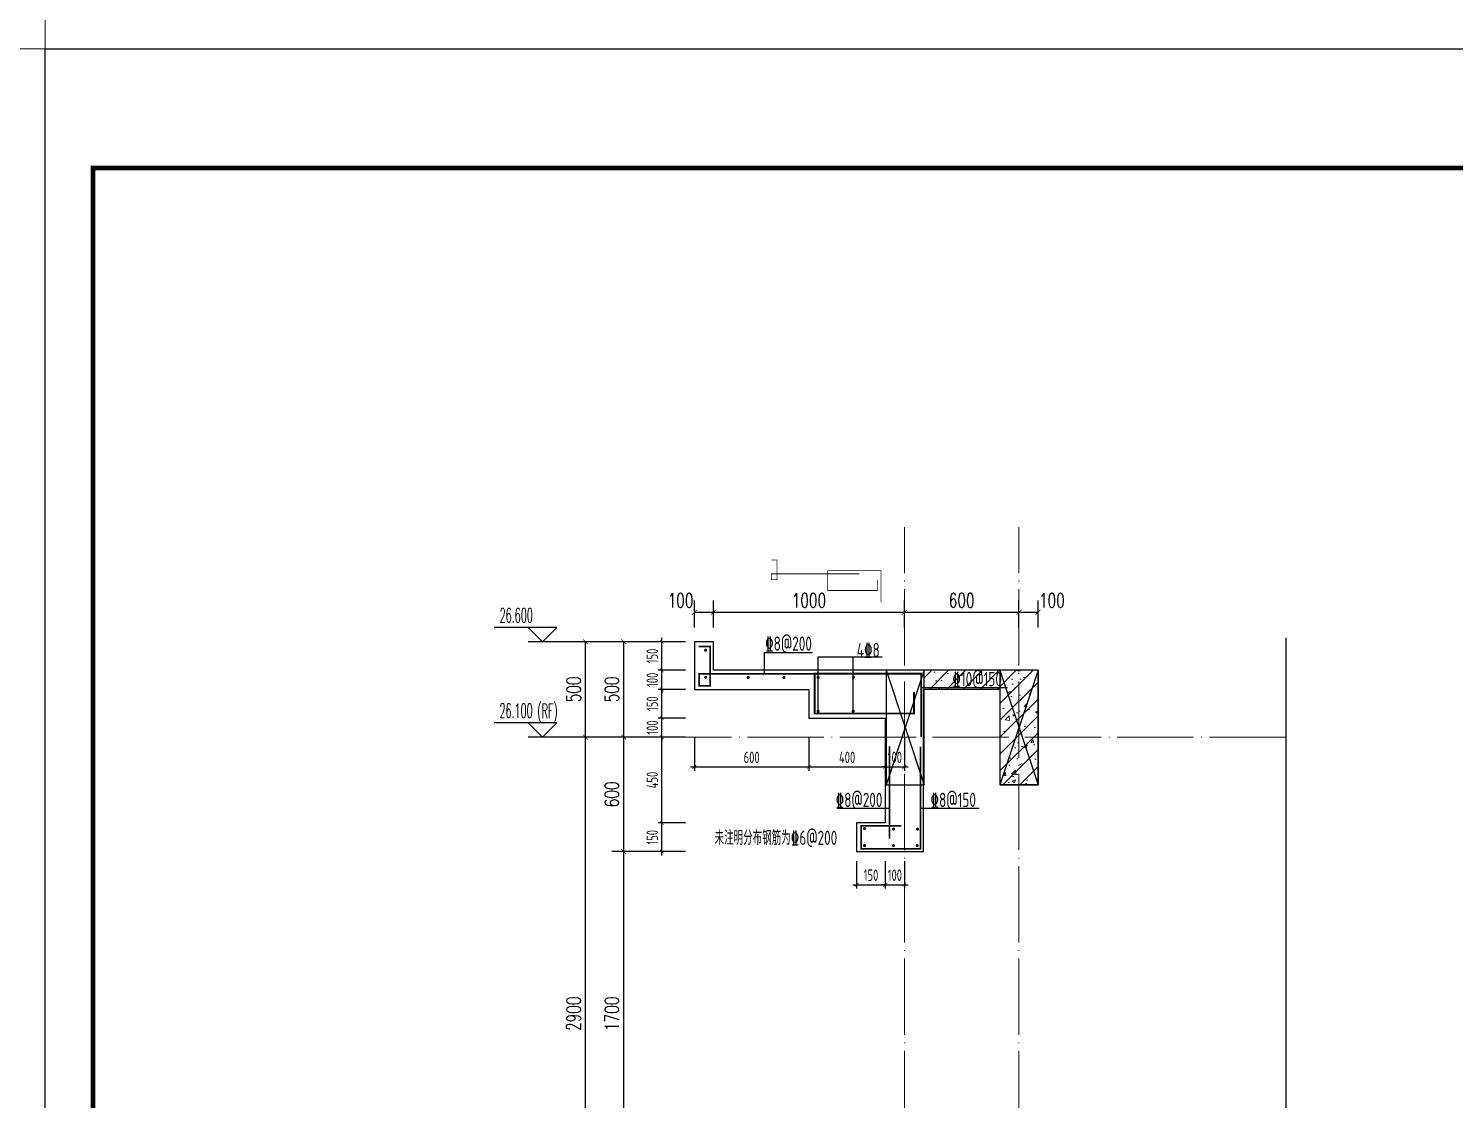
# Model space of a CAD drawing. Extents: x -668857 to 154266, y -275694 to 291306.
# Drawn here: x 370 to 7838, y 161700 to 167313 of the extents above; entities that cross this region are included whole.
import ezdxf

# ---------------------------------------------------------------- set-up
doc = ezdxf.new("R2010")
doc.units = 0
doc.header["$LTSCALE"] = 1000
doc.linetypes.add('DOTE', pattern=[2.42, 2, -0.2, 0.02, -0.2])
doc.layers.get('0').update_dxf_attribs({"linetype": 'CONTINUOUS'})
doc.layers.get('DEFPOINTS').update_dxf_attribs({"linetype": 'CONTINUOUS'})
for name, color, linetype in [('DIM', 2, 'CONTINUOUS'), ('DIM_ELEV', 3, 'CONTINUOUS'), ('DIM_SYMB', 3, 'CONTINUOUS'), ('PUB_DIM', 3, 'CONTINUOUS'), ('PUB_TEXT', 2, 'CONTINUOUS'), ('REIN', 6, 'CONTINUOUS'), ('S-大样-砼线', 7, 'CONTINUOUS'), ('S-引出线', 40, 'CONTINUOUS'), ('TEXT', 2, 'CONTINUOUS'), ('WALL', 5, 'CONTINUOUS'), ('yichutu', 7, 'CONTINUOUS')]:
    doc.layers.add(name, color=color, linetype=linetype)
for name, color, linetype, lineweight in [('DOTE', 19, 'DOTE', 9), ('PUB_HATCH', 8, 'CONTINUOUS', 9), ('图框', 9, 'CONTINUOUS', 18)]:
    doc.layers.add(name, color=color, linetype=linetype, lineweight=lineweight)
doc.styles.add('_TCH_DIM', font='SIMPLEX.shx', dxfattribs={"width": 0.7, "bigfont": 'GBCBIG.shx'})
doc.styles.add('_TCH_DIM_T3', font='SIMPLEX', dxfattribs={"width": 0.705882, "bigfont": 'GBCBIG'})
doc.styles.add('TSSD_DIMENSION', font='Tssdeng.shx', dxfattribs={"width": 0.7, "bigfont": 'tssdchn.shx'})
doc.styles.add('TSSD_REIN', font='tssdeng.shx', dxfattribs={"width": 0.7, "height": 300, "bigfont": 'tssdchn.shx'})
doc.dimstyles.new('_TCH_ARCH&&25', dxfattribs={"dimtxt": 74.375, "dimasz": 25, "dimexe": 62.5, "dimexo": 75, "dimgap": 25, "dimtad": 1, "dimdec": 0, "dimzin": 0, "dimdsep": 46, "dimtxsty": '_TCH_DIM_T3', "dimblk": 'ARCHTICK', "dimcen": 0.09, "dimclrt": 7, "dimazin": 0, "dimtfac": 1, "dimtdec": 0, "dimtix": 1, "dimtmove": 2, "dimatfit": 3, "dimldrblk": 'ARCHTICK', "dimfxl": 0, "dimtolj": 1, "dimtzin": 0, "dimarcsym": 0})
doc.dimstyles.new('TSSD_20_20', dxfattribs={"dimtxt": 60, "dimasz": 20, "dimexe": 20, "dimexo": 50, "dimgap": 20, "dimtad": 1, "dimdec": 0, "dimzin": 0, "dimdsep": 46, "dimtxsty": 'TSSD_DIMENSION', "dimblk": 'ARCHTICK', "dimblk1": 'ARCHTICK', "dimblk2": 'ARCHTICK', "dimcen": 0, "dimdle": 20, "dimclrt": 7, "dimadec": 0, "dimazin": 0, "dimtfac": 1, "dimtdec": 0, "dimtix": 1, "dimtmove": 2, "dimatfit": 3, "dimfxl": 0, "dimtolj": 1, "dimtzin": 0, "dimarcsym": 0})
pattern_1 = [(45, (-562273.49, 314642.066), (-44.194174, 44.194174), []), (50, (-562273.49, 314642.07), (179.315046, -15.688034), [18.75, -206.25]), (355, (-562273.49, 314642.07), (-34.687833, 188.048033), [15, -165]), (100.4514, (-562258.55, 314640.76), (144.627345, 172.359886), [15.93505, -175.28553]), (46.1842, (-562273.49, 314692.07), (266.81026, -41.37975), [28.125, -309.375]), (96.6356, (-562251.25, 314688.62), (233.66568, 243.52947), [23.90257, -262.92825]), (351.1842, (-562273.5, 314692.07), (233.66549, 243.52965), [22.5, -247.5]), (21, (-562248.49, 314679.57), (149.226763, -100.654723), [18.75, -206.25]), (326, (-562248.49, 314679.57), (60.828833, 181.28751), [15, -165]), (71.4514, (-562236.05, 314671.18), (210.055657, 80.632624), [15.93505, -175.28553]), (37.5, (-562273.49, 314642.066), (3.039964, 83.2234635), [0, -163, 0, -167.5, 0, -165.625]), (7.5, (-562273.49, 314642.07), (65.767384, 98.602928), [0, -95.5, 0, -159.25, 0, -63.125]), (327.5, (-562329.24, 314642.066), (133.455609, -5.638718), [0, -62.5, 0, -195, 0, -258.75]), (317.5, (-562354.24, 314642.07), (145.796542, 25.026246), [0, -81.25, 0, -129.5, 0, -183.75])]

# ---------------------------------------------------------------- blocks, each defined once
blk = doc.blocks.new('GFDDDDRG')
at = {"layer": '图框'}
blk.add_lwpolyline([(923310, -107437), (923310, -159999), (893610, -159999), (893610, -107437)], close=True, dxfattribs=at)
blk.add_lwpolyline([(923310, -107437), (923310, -159999), (893610, -159999), (893610, -107437)], close=True, dxfattribs=at)
at = {"layer": '图框', "const_width": 50}
blk.add_lwpolyline([(894110, -159499), (922810, -159499), (922810, -108687), (894110, -108687)], close=True, dxfattribs=at)
blk = doc.blocks.new('yct-1051-594-26275-14850-25-1002.0')
at = {"layer": 'yichutu', "color": 7}
blk.add_lwpolyline([(0, 0), (0, 14850), (26275, 14850), (26275, 0)], close=True, dxfattribs=at)
blk = doc.blocks.new('_ArchTick')
at = {"color": 0, "linetype": 'ByBlock', "const_width": 0.15}
blk.add_lwpolyline([(-0.5, -0.5), (0.5, 0.5)], dxfattribs=at)
blk = doc.blocks.new('*D2572')
at = {"layer": 'DEFPOINTS', "color": 0}
for p in [(4707.1, 162999), (4857.1, 162999), (4857.1, 162825.3)]:
    blk.add_point(p, dxfattribs=at)
at = {"layer": 'DIM', "color": 0, "lineweight": -2}
for p, q in [((4707.1, 162949), (4707.1, 162805.3)), ((4857.1, 162949), (4857.1, 162805.3)), ((4687.1, 162825.3), (4877.1, 162825.3))]:
    blk.add_line(p, q, dxfattribs=at)
at = {"layer": 'DIM', "color": 0, "lineweight": -2, "xscale": 20, "yscale": 20, "zscale": 20, "rotation": 180}
blk.add_blockref('_ArchTick', (4707.1, 162825.3), dxfattribs=at)
at = {"layer": 'DIM', "color": 0, "lineweight": -2, "xscale": 20, "yscale": 20, "zscale": 20}
blk.add_blockref('_ArchTick', (4857.1, 162825.3), dxfattribs=at)
at = {"layer": 'DIM', "color": 7, "insert": (4782.1, 162875.3), "char_height": 60, "attachment_point": 5, "style": 'TSSD_DIMENSION'}
blk.add_mtext('\\A1;150', dxfattribs=at)
blk = doc.blocks.new('*D2573')
at = {"layer": 'DEFPOINTS', "color": 0}
for p in [(4857.1, 162999), (4957.1, 162999), (4957.1, 162825.3)]:
    blk.add_point(p, dxfattribs=at)
at = {"layer": 'DIM', "color": 0, "lineweight": -2}
for p, q in [((4857.1, 162949), (4857.1, 162805.3)), ((4957.1, 162949), (4957.1, 162805.3)), ((4857.1, 162825.3), (4837.1, 162825.3)), ((4857.1, 162825.3), (4957.1, 162825.3)), ((4957.1, 162825.3), (4977.1, 162825.3))]:
    blk.add_line(p, q, dxfattribs=at)
at = {"layer": 'DIM', "color": 0, "lineweight": -2, "xscale": 20, "yscale": 20, "zscale": 20}
blk.add_blockref('_ArchTick', (4857.1, 162825.3), dxfattribs=at)
at = {"layer": 'DIM', "color": 0, "lineweight": -2, "xscale": 20, "yscale": 20, "zscale": 20, "rotation": 180}
blk.add_blockref('_ArchTick', (4957.1, 162825.3), dxfattribs=at)
at = {"layer": 'DIM', "color": 7, "insert": (4907.1, 162875.3), "char_height": 60, "attachment_point": 5, "style": 'TSSD_DIMENSION'}
blk.add_mtext('\\A1;100', dxfattribs=at)
blk = doc.blocks.new('*D2574')
at = {"layer": 'DEFPOINTS', "color": 0}
for p in [(3957.1, 164253.2), (3857.1, 164099), (3957.1, 164099)]:
    blk.add_point(p, dxfattribs=at)
at = {"layer": 'PUB_DIM', "color": 0, "lineweight": -2}
for p, q in [((3857.1, 164174), (3857.1, 164315.7)), ((3957.1, 164174), (3957.1, 164315.7)), ((3857.1, 164253.2), (3957.1, 164253.2))]:
    blk.add_line(p, q, dxfattribs=at)
at = {"layer": 'PUB_DIM', "color": 0, "lineweight": -2, "xscale": 25, "yscale": 25, "zscale": 25, "rotation": 180}
blk.add_blockref('_ArchTick', (3857.1, 164253.2), dxfattribs=at)
at = {"layer": 'PUB_DIM', "color": 0, "lineweight": -2, "xscale": 25, "yscale": 25, "zscale": 25}
blk.add_blockref('_ArchTick', (3957.1, 164253.2), dxfattribs=at)
at = {"layer": 'PUB_DIM', "color": 7, "insert": (3784.7, 164315.4), "char_height": 74.38, "attachment_point": 5, "style": '_TCH_DIM_T3'}
blk.add_mtext('\\A1;100', dxfattribs=at)
blk = doc.blocks.new('*D2575')
at = {"layer": 'DEFPOINTS', "color": 0}
for p in [(4957.1, 164253.2), (3957.1, 164099), (4957.1, 164099)]:
    blk.add_point(p, dxfattribs=at)
at = {"layer": 'PUB_DIM', "color": 0, "lineweight": -2}
for p, q in [((3957.1, 164174), (3957.1, 164315.7)), ((4957.1, 164174), (4957.1, 164315.7)), ((3957.1, 164253.2), (4957.1, 164253.2))]:
    blk.add_line(p, q, dxfattribs=at)
at = {"layer": 'PUB_DIM', "color": 0, "lineweight": -2, "xscale": 25, "yscale": 25, "zscale": 25, "rotation": 180}
blk.add_blockref('_ArchTick', (3957.1, 164253.2), dxfattribs=at)
at = {"layer": 'PUB_DIM', "color": 0, "lineweight": -2, "xscale": 25, "yscale": 25, "zscale": 25}
blk.add_blockref('_ArchTick', (4957.1, 164253.2), dxfattribs=at)
at = {"layer": 'PUB_DIM', "color": 7, "insert": (4457.1, 164315.4), "char_height": 74.38, "attachment_point": 5, "style": '_TCH_DIM_T3'}
blk.add_mtext('\\A1;1000', dxfattribs=at)
blk = doc.blocks.new('*D2576')
at = {"layer": 'DEFPOINTS', "color": 0}
for p in [(5557.1, 164253.2), (4957.1, 164099), (5557.1, 164099)]:
    blk.add_point(p, dxfattribs=at)
at = {"layer": 'PUB_DIM', "color": 0, "lineweight": -2}
for p, q in [((4957.1, 164174), (4957.1, 164315.7)), ((5557.1, 164174), (5557.1, 164315.7)), ((4957.1, 164253.2), (5557.1, 164253.2))]:
    blk.add_line(p, q, dxfattribs=at)
at = {"layer": 'PUB_DIM', "color": 0, "lineweight": -2, "xscale": 25, "yscale": 25, "zscale": 25, "rotation": 180}
blk.add_blockref('_ArchTick', (4957.1, 164253.2), dxfattribs=at)
at = {"layer": 'PUB_DIM', "color": 0, "lineweight": -2, "xscale": 25, "yscale": 25, "zscale": 25}
blk.add_blockref('_ArchTick', (5557.1, 164253.2), dxfattribs=at)
at = {"layer": 'PUB_DIM', "color": 7, "insert": (5257.1, 164315.4), "char_height": 74.38, "attachment_point": 5, "style": '_TCH_DIM_T3'}
blk.add_mtext('\\A1;600', dxfattribs=at)
blk = doc.blocks.new('*D2577')
at = {"layer": 'DEFPOINTS', "color": 0}
for p in [(5657.1, 164253.2), (5557.1, 164099), (5657.1, 164099)]:
    blk.add_point(p, dxfattribs=at)
at = {"layer": 'PUB_DIM', "color": 0, "lineweight": -2}
for p, q in [((5557.1, 164174), (5557.1, 164315.7)), ((5657.1, 164174), (5657.1, 164315.7)), ((5557.1, 164253.2), (5657.1, 164253.2))]:
    blk.add_line(p, q, dxfattribs=at)
at = {"layer": 'PUB_DIM', "color": 0, "lineweight": -2, "xscale": 25, "yscale": 25, "zscale": 25, "rotation": 180}
blk.add_blockref('_ArchTick', (5557.1, 164253.2), dxfattribs=at)
at = {"layer": 'PUB_DIM', "color": 0, "lineweight": -2, "xscale": 25, "yscale": 25, "zscale": 25}
blk.add_blockref('_ArchTick', (5657.1, 164253.2), dxfattribs=at)
at = {"layer": 'PUB_DIM', "color": 7, "insert": (5729.5, 164315.4), "char_height": 74.38, "attachment_point": 5, "style": '_TCH_DIM_T3'}
blk.add_mtext('\\A1;100', dxfattribs=at)
blk = doc.blocks.new('*D2578')
at = {"layer": 'DEFPOINTS', "color": 0}
for p in [(3857.1, 163649), (4457.1, 163649), (4457.1, 163442.6)]:
    blk.add_point(p, dxfattribs=at)
at = {"layer": 'DIM', "color": 0, "lineweight": -2}
for p, q in [((3857.1, 163599), (3857.1, 163422.6)), ((4457.1, 163599), (4457.1, 163422.6)), ((3837.1, 163442.6), (4477.1, 163442.6))]:
    blk.add_line(p, q, dxfattribs=at)
at = {"layer": 'DIM', "color": 0, "lineweight": -2, "xscale": 20, "yscale": 20, "zscale": 20, "rotation": 180}
blk.add_blockref('_ArchTick', (3857.1, 163442.6), dxfattribs=at)
at = {"layer": 'DIM', "color": 0, "lineweight": -2, "xscale": 20, "yscale": 20, "zscale": 20}
blk.add_blockref('_ArchTick', (4457.1, 163442.6), dxfattribs=at)
at = {"layer": 'DIM', "color": 7, "insert": (4157.1, 163492.6), "char_height": 60, "attachment_point": 5, "style": 'TSSD_DIMENSION'}
blk.add_mtext('\\A1;600', dxfattribs=at)
blk = doc.blocks.new('*D2579')
at = {"layer": 'DEFPOINTS', "color": 0}
for p in [(4457.1, 163649), (4857.1, 163649), (4857.1, 163442.6)]:
    blk.add_point(p, dxfattribs=at)
at = {"layer": 'DIM', "color": 0, "lineweight": -2}
for p, q in [((4457.1, 163599), (4457.1, 163422.6)), ((4857.1, 163599), (4857.1, 163422.6)), ((4437.1, 163442.6), (4877.1, 163442.6))]:
    blk.add_line(p, q, dxfattribs=at)
at = {"layer": 'DIM', "color": 0, "lineweight": -2, "xscale": 20, "yscale": 20, "zscale": 20, "rotation": 180}
blk.add_blockref('_ArchTick', (4457.1, 163442.6), dxfattribs=at)
at = {"layer": 'DIM', "color": 0, "lineweight": -2, "xscale": 20, "yscale": 20, "zscale": 20}
blk.add_blockref('_ArchTick', (4857.1, 163442.6), dxfattribs=at)
at = {"layer": 'DIM', "color": 7, "insert": (4657.1, 163492.6), "char_height": 60, "attachment_point": 5, "style": 'TSSD_DIMENSION'}
blk.add_mtext('\\A1;400', dxfattribs=at)
blk = doc.blocks.new('*D2580')
at = {"layer": 'DEFPOINTS', "color": 0}
for p in [(4857.1, 163649), (4957.1, 163649), (4957.1, 163442.6)]:
    blk.add_point(p, dxfattribs=at)
at = {"layer": 'DIM', "color": 0, "lineweight": -2}
for p, q in [((4857.1, 163599), (4857.1, 163422.6)), ((4957.1, 163599), (4957.1, 163422.6)), ((4857.1, 163442.6), (4837.1, 163442.6)), ((4857.1, 163442.6), (4957.1, 163442.6)), ((4957.1, 163442.6), (4977.1, 163442.6))]:
    blk.add_line(p, q, dxfattribs=at)
at = {"layer": 'DIM', "color": 0, "lineweight": -2, "xscale": 20, "yscale": 20, "zscale": 20}
blk.add_blockref('_ArchTick', (4857.1, 163442.6), dxfattribs=at)
at = {"layer": 'DIM', "color": 0, "lineweight": -2, "xscale": 20, "yscale": 20, "zscale": 20, "rotation": 180}
blk.add_blockref('_ArchTick', (4957.1, 163442.6), dxfattribs=at)
at = {"layer": 'DIM', "color": 7, "insert": (4907.1, 163492.6), "char_height": 60, "attachment_point": 5, "style": 'TSSD_DIMENSION'}
blk.add_mtext('\\A1;100', dxfattribs=at)
blk = doc.blocks.new('*D2583')
at = {"layer": 'DEFPOINTS', "color": 0}
for p in [(3686.9, 164099), (3861.5, 164099), (3861.5, 163949)]:
    blk.add_point(p, dxfattribs=at)
at = {"layer": 'DIM', "color": 0, "lineweight": -2}
for p, q in [((3811.5, 164099), (3666.9, 164099)), ((3686.9, 163929), (3686.9, 164119)), ((3811.5, 163949), (3666.9, 163949))]:
    blk.add_line(p, q, dxfattribs=at)
at = {"layer": 'DIM', "color": 0, "lineweight": -2, "xscale": 20, "yscale": 20, "zscale": 20}
for p, rotation in [((3686.9, 164099), 90), ((3686.9, 163949), 270)]:
    blk.add_blockref('_ArchTick', p, dxfattribs=dict(at, rotation=rotation))
at = {"layer": 'DIM', "color": 7, "insert": (3636.9, 164024), "char_height": 60, "attachment_point": 5, "rotation": 90, "style": 'TSSD_DIMENSION'}
blk.add_mtext('\\A1;150', dxfattribs=at)
blk = doc.blocks.new('*D2584')
at = {"layer": 'DEFPOINTS', "color": 0}
for p in [(3686.9, 163849), (3861.5, 163849), (3861.5, 163699)]:
    blk.add_point(p, dxfattribs=at)
at = {"layer": 'DIM', "color": 0, "lineweight": -2}
for p, q in [((3686.9, 163679), (3686.9, 163869)), ((3811.5, 163849), (3666.9, 163849)), ((3811.5, 163699), (3666.9, 163699))]:
    blk.add_line(p, q, dxfattribs=at)
at = {"layer": 'DIM', "color": 0, "lineweight": -2, "xscale": 20, "yscale": 20, "zscale": 20}
for p, rotation in [((3686.9, 163849), 90), ((3686.9, 163699), 270)]:
    blk.add_blockref('_ArchTick', p, dxfattribs=dict(at, rotation=rotation))
at = {"layer": 'DIM', "color": 7, "insert": (3636.9, 163774), "char_height": 60, "attachment_point": 5, "rotation": 90, "style": 'TSSD_DIMENSION'}
blk.add_mtext('\\A1;150', dxfattribs=at)
blk = doc.blocks.new('*D2585')
at = {"layer": 'DEFPOINTS', "color": 0}
for p in [(3686.9, 163699), (3861.5, 163699), (3861.5, 163599)]:
    blk.add_point(p, dxfattribs=at)
at = {"layer": 'DIM', "color": 0, "lineweight": -2}
for p, q in [((3686.9, 163699), (3686.9, 163719)), ((3811.5, 163699), (3666.9, 163699)), ((3686.9, 163599), (3686.9, 163699)), ((3811.5, 163599), (3666.9, 163599)), ((3686.9, 163599), (3686.9, 163579))]:
    blk.add_line(p, q, dxfattribs=at)
at = {"layer": 'DIM', "color": 0, "lineweight": -2, "xscale": 20, "yscale": 20, "zscale": 20}
for p, rotation in [((3686.9, 163699), 270), ((3686.9, 163599), 90)]:
    blk.add_blockref('_ArchTick', p, dxfattribs=dict(at, rotation=rotation))
at = {"layer": 'DIM', "color": 7, "insert": (3636.9, 163649), "char_height": 60, "attachment_point": 5, "rotation": 90, "style": 'TSSD_DIMENSION'}
blk.add_mtext('\\A1;100', dxfattribs=at)
blk = doc.blocks.new('*D2586')
at = {"layer": 'DEFPOINTS', "color": 0}
for p in [(3686.9, 163599), (3861.5, 163599), (3861.5, 163149)]:
    blk.add_point(p, dxfattribs=at)
at = {"layer": 'DIM', "color": 0, "lineweight": -2}
for p, q in [((3811.5, 163599), (3666.9, 163599)), ((3686.9, 163129), (3686.9, 163619)), ((3811.5, 163149), (3666.9, 163149))]:
    blk.add_line(p, q, dxfattribs=at)
at = {"layer": 'DIM', "color": 0, "lineweight": -2, "xscale": 20, "yscale": 20, "zscale": 20}
for p, rotation in [((3686.9, 163599), 90), ((3686.9, 163149), 270)]:
    blk.add_blockref('_ArchTick', p, dxfattribs=dict(at, rotation=rotation))
at = {"layer": 'DIM', "color": 7, "insert": (3636.9, 163374), "char_height": 60, "attachment_point": 5, "rotation": 90, "style": 'TSSD_DIMENSION'}
blk.add_mtext('\\A1;450', dxfattribs=at)
blk = doc.blocks.new('*D2587')
at = {"layer": 'DEFPOINTS', "color": 0}
for p in [(3686.9, 163149), (3861.5, 163149), (3861.5, 162999)]:
    blk.add_point(p, dxfattribs=at)
at = {"layer": 'DIM', "color": 0, "lineweight": -2}
for p, q in [((3811.5, 163149), (3666.9, 163149)), ((3686.9, 162979), (3686.9, 163169)), ((3811.5, 162999), (3666.9, 162999))]:
    blk.add_line(p, q, dxfattribs=at)
at = {"layer": 'DIM', "color": 0, "lineweight": -2, "xscale": 20, "yscale": 20, "zscale": 20}
for p, rotation in [((3686.9, 163149), 90), ((3686.9, 162999), 270)]:
    blk.add_blockref('_ArchTick', p, dxfattribs=dict(at, rotation=rotation))
at = {"layer": 'DIM', "color": 7, "insert": (3636.9, 163074), "char_height": 60, "attachment_point": 5, "rotation": 90, "style": 'TSSD_DIMENSION'}
blk.add_mtext('\\A1;150', dxfattribs=at)
blk = doc.blocks.new('*D2621')
at = {"layer": 'DEFPOINTS', "color": 0}
for p in [(3486.9, 162999), (3786.9, 162999), (3786.9, 161299)]:
    blk.add_point(p, dxfattribs=at)
at = {"layer": 'PUB_DIM', "color": 0, "lineweight": -2}
for p, q in [((3711.9, 162999), (3424.4, 162999)), ((3486.9, 161299), (3486.9, 162999)), ((3711.9, 161299), (3424.4, 161299))]:
    blk.add_line(p, q, dxfattribs=at)
at = {"layer": 'PUB_DIM', "color": 0, "lineweight": -2, "xscale": 25, "yscale": 25, "zscale": 25}
for p, rotation in [((3486.9, 162999), 90), ((3486.9, 161299), 270)]:
    blk.add_blockref('_ArchTick', p, dxfattribs=dict(at, rotation=rotation))
at = {"layer": 'PUB_DIM', "color": 7, "insert": (3424.7, 162149), "char_height": 74.38, "attachment_point": 5, "rotation": 90, "style": '_TCH_DIM_T3'}
blk.add_mtext('\\A1;1700', dxfattribs=at)
blk = doc.blocks.new('*D2622')
at = {"layer": 'DEFPOINTS', "color": 0}
for p in [(3486.9, 163599), (3786.9, 163599), (3786.9, 162999)]:
    blk.add_point(p, dxfattribs=at)
at = {"layer": 'PUB_DIM', "color": 0, "lineweight": -2}
for p, q in [((3711.9, 163599), (3424.4, 163599)), ((3486.9, 162999), (3486.9, 163599)), ((3711.9, 162999), (3424.4, 162999))]:
    blk.add_line(p, q, dxfattribs=at)
at = {"layer": 'PUB_DIM', "color": 0, "lineweight": -2, "xscale": 25, "yscale": 25, "zscale": 25}
for p, rotation in [((3486.9, 163599), 90), ((3486.9, 162999), 270)]:
    blk.add_blockref('_ArchTick', p, dxfattribs=dict(at, rotation=rotation))
at = {"layer": 'PUB_DIM', "color": 7, "insert": (3424.7, 163299), "char_height": 74.38, "attachment_point": 5, "rotation": 90, "style": '_TCH_DIM_T3'}
blk.add_mtext('\\A1;600', dxfattribs=at)
blk = doc.blocks.new('*D2623')
at = {"layer": 'DEFPOINTS', "color": 0}
for p in [(3486.9, 164099), (3786.9, 164099), (3786.9, 163599)]:
    blk.add_point(p, dxfattribs=at)
at = {"layer": 'PUB_DIM', "color": 0, "lineweight": -2}
for p, q in [((3711.9, 164099), (3424.4, 164099)), ((3486.9, 163599), (3486.9, 164099)), ((3711.9, 163599), (3424.4, 163599))]:
    blk.add_line(p, q, dxfattribs=at)
at = {"layer": 'PUB_DIM', "color": 0, "lineweight": -2, "xscale": 25, "yscale": 25, "zscale": 25}
for p, rotation in [((3486.9, 164099), 90), ((3486.9, 163599), 270)]:
    blk.add_blockref('_ArchTick', p, dxfattribs=dict(at, rotation=rotation))
at = {"layer": 'PUB_DIM', "color": 7, "insert": (3424.7, 163849), "char_height": 74.38, "attachment_point": 5, "rotation": 90, "style": '_TCH_DIM_T3'}
blk.add_mtext('\\A1;500', dxfattribs=at)
blk = doc.blocks.new('*D2630')
at = {"layer": 'DEFPOINTS', "color": 0}
for p in [(3286.9, 163599), (3786.9, 163599), (3786.9, 160699)]:
    blk.add_point(p, dxfattribs=at)
at = {"layer": 'PUB_DIM', "color": 0, "lineweight": -2}
for p, q in [((3711.9, 163599), (3224.4, 163599)), ((3286.9, 160699), (3286.9, 163599)), ((3711.9, 160699), (3224.4, 160699))]:
    blk.add_line(p, q, dxfattribs=at)
at = {"layer": 'PUB_DIM', "color": 0, "lineweight": -2, "xscale": 25, "yscale": 25, "zscale": 25}
for p, rotation in [((3286.9, 163599), 90), ((3286.9, 160699), 270)]:
    blk.add_blockref('_ArchTick', p, dxfattribs=dict(at, rotation=rotation))
at = {"layer": 'PUB_DIM', "color": 7, "insert": (3224.7, 162149), "char_height": 74.38, "attachment_point": 5, "rotation": 90, "style": '_TCH_DIM_T3'}
blk.add_mtext('\\A1;2900', dxfattribs=at)
blk = doc.blocks.new('*D2631')
at = {"layer": 'DEFPOINTS', "color": 0}
for p in [(3286.9, 164099), (3786.9, 164099), (3786.9, 163599)]:
    blk.add_point(p, dxfattribs=at)
at = {"layer": 'PUB_DIM', "color": 0, "lineweight": -2}
for p, q in [((3711.9, 164099), (3224.4, 164099)), ((3286.9, 163599), (3286.9, 164099)), ((3711.9, 163599), (3224.4, 163599))]:
    blk.add_line(p, q, dxfattribs=at)
at = {"layer": 'PUB_DIM', "color": 0, "lineweight": -2, "xscale": 25, "yscale": 25, "zscale": 25}
for p, rotation in [((3286.9, 164099), 90), ((3286.9, 163599), 270)]:
    blk.add_blockref('_ArchTick', p, dxfattribs=dict(at, rotation=rotation))
at = {"layer": 'PUB_DIM', "color": 7, "insert": (3224.7, 163849), "char_height": 74.38, "attachment_point": 5, "rotation": 90, "style": '_TCH_DIM_T3'}
blk.add_mtext('\\A1;500', dxfattribs=at)
blk = doc.blocks.new('A$C554E5645')
at = {"layer": 'REIN'}
for points in [[(382.1, 1518.4, 4.5, 4.5, 0), (412.4, 1518.4, 4.5, 4.5, 0), (412.4, 1415.2, 4.5, 4.5, 0), (383.2, 1415.2, 4.5, 4.5, 0), (383.2, 1446.3, 4.5, 4.5, 0), (843.2, 1446.3, 4.5, 4.5, 0)], [(2.2, 1065.9, 9, 9, 0), (62.7, 1065.9, 9, 9, 0), (62.7, 859.6, 9, 9, 0), (4.5, 859.6, 9, 9, 0), (4.5, 921.8, 9, 9, 0), (924.4, 921.8, 9, 9, 0)], [(1063.2, 125, 9, 9, 0), (854.1, 125, 9, 9, 0), (854.1, 4.5, 9, 9, 0), (1164.3, 4.5, 9, 9, 0), (1164.3, 539.4, 9, 9, 0)], [(1002.3, 542.3, 9, 9, 0), (1002.3, 57.2, 9, 9, 0)]]:
    blk.add_lwpolyline(points, format="xyseb", dxfattribs=at)
for points, const_width in [([(957.2, 1296.4), (957.2, 1462.6), (678, 1462.6), (678, 1358.4), (938.1, 1358.4), (938.1, 1414.8)], 4.5), ([(1168.1, 590.4), (1168.1, 922.8), (609.8, 922.8), (609.8, 714.5), (1130.1, 714.5), (1130.1, 827.2)], 9)]:
    blk.add_lwpolyline(points, dxfattribs=dict(at, const_width=const_width))
at = {"layer": 'REIN', "const_width": 8}
for points in [[(34.7, 1045.7, 1), (42.7, 1045.7, 1)], [(34.7, 903.2, 1), (42.7, 903.2, 1)], [(257.7, 903.2, 1), (265.7, 903.2, 1)], [(445.1, 903.2, 1), (453.1, 903.2, 1)], [(624.1, 903.2, 1), (632.1, 903.2, 1)], [(808.9, 903.2, 1), (816.9, 903.2, 1)], [(623.7, 725.8, 1), (631.7, 725.8, 1)], [(807.7, 725.8, 1), (815.7, 725.8, 1)], [(866.8, 110.6, 1), (874.8, 110.6, 1)], [(1018.7, 108, 1), (1026.7, 108, 1)], [(1144.8, 108, 1), (1152.8, 108, 1)], [(866.8, 21.8, 1), (874.8, 21.8, 1)], [(1018.7, 21.8, 1), (1026.7, 21.8, 1)], [(1142.4, 21.8, 1), (1150.4, 21.8, 1)]]:
    blk.add_lwpolyline(points, format="xyb", close=True, dxfattribs=at)
at = {"layer": 'S-大样-砼线'}
for p, q in [((984.3, 940.4), (1184.3, 340.3)), ((1184.3, 940.4), (984.3, 340.3))]:
    blk.add_line(p, q, dxfattribs=at)
blk.add_lwpolyline([(1184.3, 940.4), (984.3, 940.4), (984.3, 340.3), (1184.3, 340.3)], close=True, dxfattribs=at)
at = {"layer": 'S-引出线'}
for p, q in [((347.1, 921.8), (347.1, 1033.5)), ((347.1, 1033.5), (598.5, 1033.5)), ((627.7, 725.8), (627.7, 1010.5)), ((627.7, 1010.5), (963.3, 1010.5)), ((811.7, 725.8), (811.7, 1010.5)), ((726.4, 218.4), (1002.3, 218.4)), ((1164.3, 218.4), (1472, 218.4))]:
    blk.add_line(p, q, dxfattribs=at)
blk.add_lwpolyline([(1168.1, 849.5), (1619.3, 849.5)], dxfattribs=at)
at = {"layer": 'TEXT', "style": 'TSSD_REIN', "width": 0.7}
for s, p in [('%%1328@200', (350.3, 1042.7)), ('4%%1328', (830.4, 1009.4)), ('%%13210@150', (1331, 856.9)), ('%%1328@200', (719.6, 223.6)), ('%%1328@150', (1216.5, 223.6)), ('未注明分布钢筋为%%1326@200', (85.6, 25))]:
    blk.add_text(s, height=75, rotation=0, dxfattribs=at).set_placement(p)
blk = doc.blocks.new('*D3424')
at = {"layer": 'DEFPOINTS', "color": 0}
for p in [(3686.9, 163949), (3861.5, 163949), (3861.5, 163849)]:
    blk.add_point(p, dxfattribs=at)
at = {"layer": 'DIM', "color": 0, "lineweight": -2}
for p, q in [((3811.5, 163949), (3666.9, 163949)), ((3686.9, 163949), (3686.9, 163969)), ((3686.9, 163849), (3686.9, 163949)), ((3811.5, 163849), (3666.9, 163849)), ((3686.9, 163849), (3686.9, 163829))]:
    blk.add_line(p, q, dxfattribs=at)
at = {"layer": 'DIM', "color": 0, "lineweight": -2, "xscale": 20, "yscale": 20, "zscale": 20}
for p, rotation in [((3686.9, 163949), 270), ((3686.9, 163849), 90)]:
    blk.add_blockref('_ArchTick', p, dxfattribs=dict(at, rotation=rotation))
at = {"layer": 'DIM', "color": 7, "insert": (3636.9, 163899), "char_height": 60, "attachment_point": 5, "rotation": 90, "style": 'TSSD_DIMENSION'}
blk.add_mtext('\\A1;100', dxfattribs=at)

msp = doc.modelspace()

# ---------------------------------------------------------------- hatches: boundary and pattern name
at = {"layer": 'PUB_HATCH'}
h = msp.add_hatch(dxfattribs=at)
h.set_pattern_fill('钢筋混凝土', color=256, scale=25, style=0)
h.set_pattern_definition(pattern_1)
h.paths.add_polyline_path([(5057.11, 163949.03), (5057.11, 163849.03), (5457.11, 163849.03), (5657.11, 163949.03)])
h = msp.add_hatch(dxfattribs=at)
h.set_pattern_fill('钢筋混凝土', color=256, scale=25, style=0)
h.set_pattern_definition(pattern_1)
h.paths.add_polyline_path([(5657.11, 163949.03), (5457.11, 163849.03), (5457.11, 163349.03), (5657.11, 163349.03)])

# ---------------------------------------------------------------- linework, layer by layer
at = {"layer": 'DIM_ELEV'}
for p, q in [((3136.91, 164174.03), (2808.91, 164174.03)), ((3061.91, 164099.03), (2986.91, 164174.03)), ((3061.91, 164099.03), (3136.91, 164174.03)), ((3486.91, 164099.03), (2986.91, 164099.03)), ((3136.91, 163674.03), (2808.91, 163674.03)), ((3061.91, 163599.03), (2986.91, 163674.03)), ((3061.91, 163599.03), (3136.91, 163674.03)), ((3486.91, 163599.03), (2986.91, 163599.03))]:
    msp.add_line(p, q, dxfattribs=at)
at = {"layer": 'DIM_SYMB'}
msp.add_lwpolyline([(6955.63, 164119.03), (6955.63, 154487.16), (7008.13, 154468.05), (6903.13, 154449.54), (6955.63, 154430.91), (6955.63, 144799.03)], dxfattribs=at)
at = {"layer": 'DOTE', "color": 1, "linetype": 'DOTE', "ltscale": 0.2}
for p, q in [((4957.11, 145099.03), (4957.11, 164699.03)), ((5557.11, 145099.03), (5557.11, 164699.03)), ((6955.63, 163599.03), (3786.91, 163599.03))]:
    msp.add_line(p, q, dxfattribs=at)
at = {"layer": 'S-大样-砼线'}
for p, q in [((5457.1, 163949.01), (5657.1, 163349.01)), ((5657.1, 163949.01), (5457.1, 163349.01))]:
    msp.add_line(p, q, dxfattribs=at)
msp.add_lwpolyline([(5657.1, 163949.01), (5457.1, 163949.01), (5457.1, 163349.01), (5657.1, 163349.01)], close=True, dxfattribs=at)
at = {"layer": 'WALL'}
for p, q in [((3957.11, 164099.03), (3857.11, 164099.03)), ((3857.11, 164099.03), (3857.11, 163849.03)), ((3957.11, 163949.03), (3957.11, 164099.03)), ((5057.11, 163949.03), (3957.11, 163949.03)), ((5657.11, 163949.03), (5057.11, 163949.03)), ((5657.11, 163949.03), (5657.11, 163349.03)), ((3857.11, 163849.03), (4457.11, 163849.03)), ((4457.11, 163849.03), (4457.11, 163699.03)), ((5057.11, 162999.03), (5057.11, 163849.03)), ((5457.11, 163849.03), (5057.11, 163849.03)), ((5457.11, 163849.03), (5457.11, 163349.03)), ((4457.11, 163699.03), (4857.11, 163699.03)), ((4857.11, 163699.03), (4857.11, 163149.03)), ((5657.11, 163349.03), (5457.11, 163349.03)), ((4857.11, 163149.03), (4707.11, 163149.03)), ((4707.11, 163149.03), (4707.11, 162999.03)), ((4707.11, 162999.03), (5057.11, 162999.03))]:
    msp.add_line(p, q, dxfattribs=at)
at = {"layer": '图框', "color": 2}
msp.add_lwpolyline([(457.01, 167207.06), (-7292.99, 167207.06), (-7292.99, 171707.06), (457.01, 171707.06)], close=True, dxfattribs=at)

# ---------------------------------------------------------------- block references
at = {"xscale": 0.5, "yscale": 0.5, "zscale": 0.5}
msp.add_blockref('GFDDDDRG', (-446347.88, 220925.54), dxfattribs=at)
at = {"layer": 'TEXT'}
msp.add_blockref('A$C554E5645', (3877.27, 163008.68), dxfattribs=at)
at = {"layer": 'yichutu', "rotation": 270}
msp.add_blockref('yct-1051-594-26275-14850-25-1002.0', (457.01, 167207.06), dxfattribs=at)

# ---------------------------------------------------------------- texts
at = {"layer": 'PUB_TEXT', "style": '_TCH_DIM', "width": 0.494118}
for s, p in [('26.600', (2837.81, 164200.28)), ('26.100', (2836.41, 163700.28)), ('(RF)', (3035.16, 163699.06))]:
    msp.add_text(s, height=74.375, dxfattribs=at).set_placement(p)

# ---------------------------------------------------------------- dimensions: what is measured, and where the dimension line sits
at = {"layer": 'DIM'}
for p1, p2, distance, picture, middle in [((3861.53, 163949.03), (3861.53, 164099.03), 174.61, '*D2583', (3636.91, 164024.03)), ((3861.53, 163849.03), (3861.53, 163949.03), 174.61, '*D3424', (3636.91, 163899.03)), ((3861.53, 163699.03), (3861.53, 163849.03), 174.61, '*D2584', (3636.91, 163774.03)), ((3861.53, 163599.03), (3861.53, 163699.03), 174.61, '*D2585', (3636.91, 163649.03)), ((3857.11, 163649.03), (4457.11, 163649.03), -206.45, '*D2578', (4157.11, 163492.58)), ((4457.11, 163649.03), (4857.11, 163649.03), -206.45, '*D2579', (4657.11, 163492.58)), ((4857.11, 163649.03), (4957.11, 163649.03), -206.45, '*D2580', (4907.11, 163492.58)), ((3861.53, 163149.03), (3861.53, 163599.03), 174.61, '*D2586', (3636.91, 163374.03)), ((3861.53, 162999.03), (3861.53, 163149.03), 174.61, '*D2587', (3636.91, 163074.03)), ((4707.11, 162999.03), (4857.11, 162999.03), -173.71, '*D2572', (4782.11, 162875.32)), ((4857.11, 162999.03), (4957.11, 162999.03), -173.71, '*D2573', (4907.11, 162875.32))]:
    dim = msp.add_aligned_dim(p1=p1, p2=p2, distance=distance, dimstyle='TSSD_20_20', dxfattribs=at)
    dim.commit()
    dim.dimension.update_dxf_attribs({"geometry": picture, "text_midpoint": middle})
at = {"layer": 'PUB_DIM'}
for base, p1, p2, picture, middle in [((3957.11, 164253.19), (3857.11, 164099.03), (3957.11, 164099.03), '*D2574', (3784.69, 164315.38)), ((5657.11, 164253.19), (5557.11, 164099.03), (5657.11, 164099.03), '*D2577', (5729.53, 164315.38))]:
    dim = msp.add_linear_dim(base=base, p1=p1, p2=p2, angle=360, dimstyle='_TCH_ARCH&&25', dxfattribs=at)
    dim.commit()
    dim.dimension.update_dxf_attribs({"geometry": picture, "text_midpoint": middle, "dimtype": 161})
for p1, p2, distance, picture, middle in [((3957.11, 164099.03), (4957.11, 164099.03), 154.16, '*D2575', (4457.11, 164315.38)), ((4957.11, 164099.03), (5557.11, 164099.03), 154.16, '*D2576', (5257.11, 164315.38)), ((3786.91, 163599.03), (3786.91, 164099.03), 500, '*D2631', (3224.73, 163849.03)), ((3786.91, 163599.03), (3786.91, 164099.03), 300, '*D2623', (3424.73, 163849.03)), ((3786.91, 160699.03), (3786.91, 163599.03), 500, '*D2630', (3224.73, 162149.03)), ((3786.91, 162999.03), (3786.91, 163599.03), 300, '*D2622', (3424.73, 163299.03)), ((3786.91, 161299.03), (3786.91, 162999.03), 300, '*D2621', (3424.73, 162149.03))]:
    dim = msp.add_aligned_dim(p1=p1, p2=p2, distance=distance, dimstyle='_TCH_ARCH&&25', dxfattribs=at)
    dim.commit()
    dim.dimension.update_dxf_attribs({"geometry": picture, "text_midpoint": middle})

doc.saveas('drawing.dxf')
